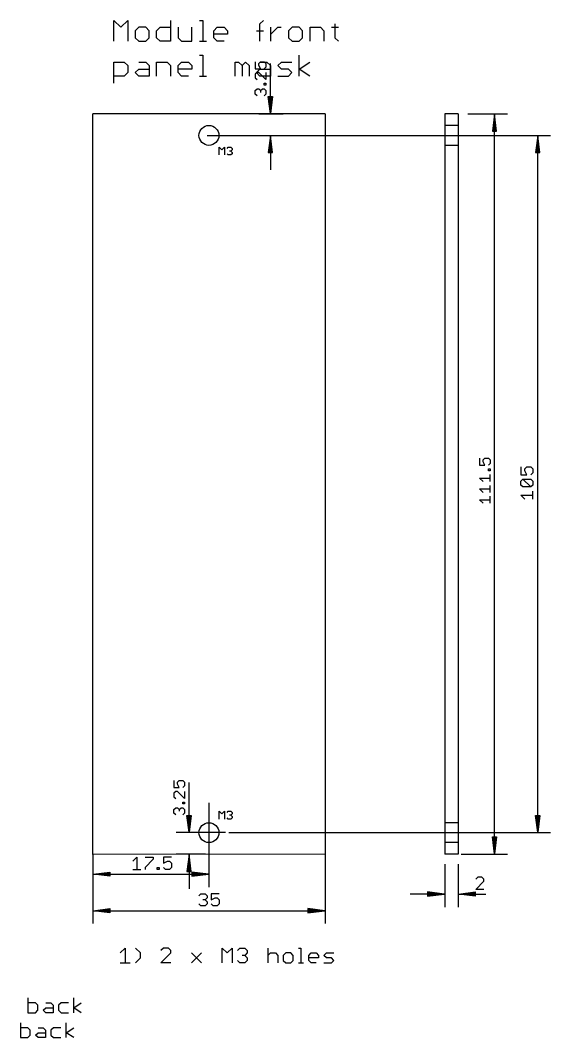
# Model space of a CAD drawing. Extents: x -17 to 281, y -45 to 126.
# Drawn here: x 201.1 to 280.9, y -27.6 to 125.6 of the extents above; entities that cross this region are included whole.
import ezdxf

# ---------------------------------------------------------------- set-up
doc = ezdxf.new("R2010")
doc.units = 0
doc.header["$MEASUREMENT"] = 0
for name, color, linetype, true_color in [('114', 253, 'CONTINUOUS', 0xadadad), ('20', 7, 'CONTINUOUS', 0xffffff), ('47', 140, 'CONTINUOUS', 0x00bfff)]:
    doc.layers.add(name, color=color, linetype=linetype, true_color=true_color)

msp = doc.modelspace()

# ---------------------------------------------------------------- linework, layer by layer
at = {"layer": '114'}
for p, q in [((215.1778, 122.4278), (215.1778, 125.5749)), ((215.1778, 125.5749), (216.2268, 124.5259)), ((216.2268, 124.5259), (217.2759, 125.5749)), ((217.2759, 125.5749), (217.2759, 122.4278)), ((218.9251, 124.5259), (218.4006, 124.0013)), ((219.9741, 124.5259), (218.9251, 124.5259)), ((220.4986, 124.0013), (219.9741, 124.5259)), ((221.6233, 124.0013), (222.1478, 124.5259)), ((222.1478, 124.5259), (223.7214, 124.5259)), ((223.7214, 125.5749), (223.7214, 122.4278)), ((224.8461, 124.5259), (224.8461, 122.9523)), ((226.9441, 122.4278), (226.9441, 124.5259)), ((228.0688, 125.5749), (228.5933, 125.5749)), ((228.5933, 125.5749), (228.5933, 122.4278)), ((230.2173, 124.0013), (230.7418, 124.5259)), ((230.7418, 124.5259), (231.7909, 124.5259)), ((231.7909, 124.5259), (232.3154, 124.0013)), ((237.1873, 125.0504), (237.7118, 125.5749)), ((237.1873, 122.4278), (237.1873, 125.0504)), ((238.8113, 122.4278), (238.8113, 124.5259)), ((238.8113, 123.4768), (239.8603, 124.5259)), ((239.8603, 124.5259), (240.3849, 124.5259)), ((242.0215, 124.5259), (241.4969, 124.0013)), ((243.0705, 124.5259), (242.0215, 124.5259)), ((243.595, 124.0013), (243.0705, 124.5259)), ((244.7197, 122.4278), (244.7197, 124.5259)), ((244.7197, 124.5259), (246.2932, 124.5259)), ((246.2932, 124.5259), (246.8178, 124.0013)), ((247.9425, 124.5259), (248.9915, 124.5259)), ((248.467, 125.0504), (248.467, 122.9523)), ((218.4006, 124.0013), (218.4006, 122.9523)), ((218.4006, 122.9523), (218.9251, 122.4278)), ((219.9741, 122.4278), (220.4986, 122.9523)), ((220.4986, 122.9523), (220.4986, 124.0013)), ((221.6233, 122.9523), (221.6233, 124.0013)), ((222.1478, 122.4278), (221.6233, 122.9523)), ((224.8461, 122.9523), (225.3706, 122.4278)), ((230.2173, 122.9523), (230.2173, 124.0013)), ((232.3154, 123.4768), (230.2173, 123.4768)), ((230.7418, 122.4278), (230.2173, 122.9523)), ((232.3154, 124.0013), (232.3154, 123.4768)), ((236.6628, 124.0013), (237.7118, 124.0013)), ((241.4969, 124.0013), (241.4969, 122.9523)), ((241.4969, 122.9523), (242.0215, 122.4278)), ((243.0705, 122.4278), (243.595, 122.9523)), ((243.595, 122.9523), (243.595, 124.0013)), ((246.8178, 124.0013), (246.8178, 122.4278)), ((248.467, 122.9523), (248.9915, 122.4278)), ((218.9251, 122.4278), (219.9741, 122.4278)), ((223.7214, 122.4278), (222.1478, 122.4278)), ((225.3706, 122.4278), (226.9441, 122.4278)), ((228.0688, 122.4278), (229.1178, 122.4278)), ((231.7909, 122.4278), (230.7418, 122.4278)), ((242.0215, 122.4278), (243.0705, 122.4278)), ((228.0688, 120.3249), (228.5933, 120.3249)), ((228.5933, 120.3249), (228.5933, 117.1778)), ((243.1083, 117.1778), (243.1083, 120.3249)), ((215.1778, 116.1288), (215.1778, 119.2759)), ((215.1778, 119.2759), (216.7513, 119.2759)), ((216.7513, 119.2759), (217.2759, 118.7513)), ((217.2759, 118.7513), (217.2759, 117.7023)), ((218.4006, 117.7023), (218.9251, 118.2268)), ((218.9251, 119.2759), (219.9741, 119.2759)), ((218.9251, 118.2268), (220.4986, 118.2268)), ((219.9741, 119.2759), (220.4986, 118.7513)), ((220.4986, 118.7513), (220.4986, 117.1778)), ((221.6233, 117.1778), (221.6233, 119.2759)), ((221.6233, 119.2759), (223.1969, 119.2759)), ((223.1969, 119.2759), (223.7214, 118.7513)), ((223.7214, 118.7513), (223.7214, 117.1778)), ((224.8461, 118.7513), (225.3706, 119.2759)), ((224.8461, 117.7023), (224.8461, 118.7513)), ((226.9441, 118.2268), (224.8461, 118.2268)), ((225.3706, 119.2759), (226.4196, 119.2759)), ((226.4196, 119.2759), (226.9441, 118.7513)), ((226.9441, 118.7513), (226.9441, 118.2268)), ((233.4401, 117.1778), (233.4401, 119.2759)), ((233.4401, 119.2759), (233.9646, 119.2759)), ((233.9646, 119.2759), (234.4891, 118.7513)), ((234.4891, 118.7513), (235.0136, 119.2759)), ((234.4891, 118.7513), (234.4891, 117.1778)), ((235.0136, 119.2759), (235.5381, 118.7513)), ((235.5381, 118.7513), (235.5381, 117.1778)), ((236.6628, 117.7023), (237.1873, 118.2268)), ((237.1873, 119.2759), (238.2364, 119.2759)), ((237.1873, 118.2268), (238.7609, 118.2268)), ((238.2364, 119.2759), (238.7609, 118.7513)), ((238.7609, 118.7513), (238.7609, 117.1778)), ((239.8856, 118.7513), (240.4101, 119.2759)), ((240.4101, 118.2268), (239.8856, 118.7513)), ((240.4101, 119.2759), (241.9836, 119.2759)), ((241.4591, 118.2268), (240.4101, 118.2268)), ((241.9836, 117.7023), (241.4591, 118.2268)), ((243.1083, 118.2268), (244.6819, 119.2759)), ((244.6819, 117.1778), (243.1083, 118.2268)), ((216.7513, 117.1778), (215.1778, 117.1778)), ((217.2759, 117.7023), (216.7513, 117.1778)), ((218.9251, 117.1778), (218.4006, 117.7023)), ((220.4986, 117.1778), (218.9251, 117.1778)), ((225.3706, 117.1778), (224.8461, 117.7023)), ((226.4196, 117.1778), (225.3706, 117.1778)), ((228.0688, 117.1778), (229.1178, 117.1778)), ((237.1873, 117.1778), (236.6628, 117.7023)), ((238.7609, 117.1778), (237.1873, 117.1778)), ((239.8856, 117.1778), (241.4591, 117.1778)), ((241.4591, 117.1778), (241.9836, 117.7023)), ((216.127, -14.8744), (216.8763, -14.1251)), ((216.8763, -14.1251), (216.8763, -16.373)), ((219.1783, -14.8744), (218.429, -14.1251)), ((219.1783, -15.6237), (219.1783, -14.8744)), ((222.6402, -14.1251), (222.2656, -14.4997)), ((222.2656, -16.373), (223.7642, -14.8744)), ((223.3895, -14.1251), (222.6402, -14.1251)), ((223.7642, -14.4997), (223.3895, -14.1251)), ((223.7642, -14.8744), (223.7642, -14.4997)), ((226.8695, -14.8744), (228.3681, -16.373)), ((226.8695, -16.373), (228.3681, -14.8744)), ((231.4734, -16.373), (231.4734, -14.1251)), ((231.4734, -14.1251), (232.2227, -14.8744)), ((232.2227, -14.8744), (232.9721, -14.1251)), ((232.9721, -14.1251), (232.9721, -16.373)), ((233.7754, -14.4997), (234.1501, -14.1251)), ((234.1501, -14.1251), (234.8994, -14.1251)), ((234.8994, -15.249), (234.5247, -15.249)), ((234.8994, -14.1251), (235.274, -14.4997)), ((235.274, -14.8744), (234.8994, -15.249)), ((234.8994, -15.249), (235.274, -15.6237)), ((235.274, -14.4997), (235.274, -14.8744)), ((238.3793, -14.1251), (238.3793, -16.373)), ((238.3793, -15.249), (238.754, -14.8744)), ((238.754, -14.8744), (239.5033, -14.8744)), ((239.5033, -14.8744), (239.8779, -15.249)), ((239.8779, -15.249), (239.8779, -16.373)), ((241.056, -14.8744), (240.6813, -15.249)), ((240.6813, -15.249), (240.6813, -15.9983)), ((241.8053, -14.8744), (241.056, -14.8744)), ((242.1799, -15.249), (241.8053, -14.8744)), ((242.1799, -15.9983), (242.1799, -15.249)), ((242.9833, -14.1251), (243.3579, -14.1251)), ((243.3579, -14.1251), (243.3579, -16.373)), ((244.5179, -15.249), (244.8926, -14.8744)), ((244.5179, -15.9983), (244.5179, -15.249)), ((244.8926, -14.8744), (245.6419, -14.8744)), ((245.6419, -14.8744), (246.0165, -15.249)), ((246.0165, -15.249), (246.0165, -15.6237)), ((246.8199, -15.249), (247.1945, -14.8744)), ((247.1945, -15.6237), (246.8199, -15.249)), ((247.1945, -14.8744), (248.3185, -14.8744)), ((216.127, -16.373), (217.6256, -16.373)), ((218.429, -16.373), (219.1783, -15.6237)), ((223.7642, -16.373), (222.2656, -16.373)), ((234.1501, -16.373), (233.7754, -15.9983)), ((234.8994, -16.373), (234.1501, -16.373)), ((235.274, -15.9983), (234.8994, -16.373)), ((235.274, -15.6237), (235.274, -15.9983)), ((240.6813, -15.9983), (241.056, -16.373)), ((241.056, -16.373), (241.8053, -16.373)), ((241.8053, -16.373), (242.1799, -15.9983)), ((242.9833, -16.373), (243.7326, -16.373)), ((246.0165, -15.6237), (244.5179, -15.6237)), ((244.8926, -16.373), (244.5179, -15.9983)), ((245.6419, -16.373), (244.8926, -16.373)), ((246.8199, -16.373), (247.9438, -16.373)), ((247.9438, -15.6237), (247.1945, -15.6237)), ((248.3185, -15.9983), (247.9438, -15.6237)), ((247.9438, -16.373), (248.3185, -15.9983)), ((202.2553, -21.6251), (202.2553, -23.873)), ((203.3792, -22.3744), (202.2553, -22.3744)), ((203.7539, -22.749), (203.3792, -22.3744)), ((203.7539, -23.4983), (203.7539, -22.749)), ((204.9319, -22.3744), (205.6812, -22.3744)), ((205.6812, -22.3744), (206.0558, -22.749)), ((206.0558, -22.749), (206.0558, -23.873)), ((207.2338, -22.3744), (206.8592, -22.749)), ((206.8592, -22.749), (206.8592, -23.4983)), ((208.3578, -22.3744), (207.2338, -22.3744)), ((209.1612, -23.873), (209.1612, -21.6251)), ((209.1612, -23.1237), (210.2851, -22.3744)), ((202.2553, -23.873), (203.3792, -23.873)), ((203.3792, -23.873), (203.7539, -23.4983)), ((204.5572, -23.4983), (204.9319, -23.1237)), ((204.9319, -23.873), (204.5572, -23.4983)), ((204.9319, -23.1237), (206.0558, -23.1237)), ((206.0558, -23.873), (204.9319, -23.873)), ((206.8592, -23.4983), (207.2338, -23.873)), ((207.2338, -23.873), (208.3578, -23.873)), ((210.2851, -23.873), (209.1612, -23.1237)), ((201.1043, -25.3751), (201.1043, -27.623)), ((208.0102, -27.623), (208.0102, -25.3751)), ((202.2282, -26.1244), (201.1043, -26.1244)), ((202.6029, -26.499), (202.2282, -26.1244)), ((202.2282, -27.623), (202.6029, -27.2483)), ((202.6029, -27.2483), (202.6029, -26.499)), ((203.4062, -27.2483), (203.7809, -26.8737)), ((203.7809, -27.623), (203.4062, -27.2483)), ((203.7809, -26.1244), (204.5302, -26.1244)), ((203.7809, -26.8737), (204.9049, -26.8737)), ((204.5302, -26.1244), (204.9049, -26.499)), ((204.9049, -26.499), (204.9049, -27.623)), ((206.0829, -26.1244), (205.7082, -26.499)), ((205.7082, -26.499), (205.7082, -27.2483)), ((205.7082, -27.2483), (206.0829, -27.623)), ((207.2068, -26.1244), (206.0829, -26.1244)), ((208.0102, -26.8737), (209.1341, -26.1244)), ((209.1341, -27.623), (208.0102, -26.8737)), ((201.1043, -27.623), (202.2282, -27.623)), ((204.9049, -27.623), (203.7809, -27.623)), ((206.0829, -27.623), (207.2068, -27.623))]:
    msp.add_line(p, q, dxfattribs=at)
at = {"layer": '20'}
for p, q in [((212, -0.05), (212, 111.5)), ((247, 111.5), (212, 111.5)), ((247, 111.5), (247, 0)), ((265, 111.5), (265, 109.75)), ((267, 111.5), (265, 111.5)), ((267, 111.5), (267, 109.75)), ((265, 109.75), (265, 106.75)), ((267, 109.75), (265, 109.75)), ((267, 109.75), (267, 106.75)), ((265, 106.75), (265, 4.75)), ((267, 106.75), (265, 106.75)), ((267, 106.75), (267, 4.75)), ((265, 4.75), (265, 1.75)), ((267, 4.75), (265, 4.75)), ((267, 4.75), (267, 1.75)), ((265, 1.75), (265, 0)), ((267, 1.75), (265, 1.75)), ((267, 1.75), (267, 0)), ((247, 0), (212, -0.05)), ((267, 0), (265, 0))]:
    msp.add_line(p, q, dxfattribs=at)
for centre in [(229.5, 108.25), (229.5, 3.25)]:
    msp.add_circle(centre, 1.5, dxfattribs=at)
at = {"layer": '47'}
for p, q in [((236.485, 119.3495), (236.485, 118.2818)), ((236.485, 118.2818), (237.2858, 118.2818)), ((237.0189, 119.0826), (237.2858, 119.3495)), ((237.0189, 118.8156), (237.0189, 119.0826)), ((237.2858, 118.2818), (237.0189, 118.8156)), ((237.2858, 119.3495), (237.8197, 119.3495)), ((237.8197, 119.3495), (238.0866, 119.0826)), ((238.0866, 118.5487), (237.8197, 118.2818)), ((238.0866, 119.0826), (238.0866, 118.5487)), ((238.75, 111.565), (238.75, 119.0539)), ((236.752, 117.7123), (236.485, 117.4454)), ((236.485, 117.4454), (236.485, 116.9116)), ((236.485, 116.9116), (236.752, 116.6446)), ((237.0189, 117.7123), (236.752, 117.7123)), ((238.0866, 116.6446), (237.0189, 117.7123)), ((238.0866, 117.7123), (238.0866, 116.6446)), ((236.485, 114.9897), (236.752, 115.2566)), ((236.485, 114.4558), (236.485, 114.9897)), ((236.752, 115.2566), (237.0189, 115.2566)), ((237.0189, 115.2566), (237.2858, 114.9897)), ((237.2858, 114.9897), (237.5527, 115.2566)), ((237.2858, 114.9897), (237.2858, 114.7228)), ((237.5527, 115.2566), (237.8197, 115.2566)), ((237.8197, 115.8261), (237.8197, 116.093)), ((237.8197, 116.093), (238.0866, 116.093)), ((238.0866, 115.8261), (237.8197, 115.8261)), ((237.8197, 115.2566), (238.0866, 114.9897)), ((238.0866, 116.093), (238.0866, 115.8261)), ((238.0866, 114.9897), (238.0866, 114.4558)), ((236.752, 114.1889), (236.485, 114.4558)), ((238.0866, 114.4558), (237.8197, 114.1889)), ((238.75, 111.565), (238.4308, 114.1)), ((238.4308, 114.1), (239.0692, 114.1)), ((238.75, 111.565), (238.49, 114.1)), ((238.75, 111.565), (238.62, 114.1)), ((239.0692, 114.1), (238.75, 111.565)), ((238.88, 114.1), (238.75, 111.565)), ((239.01, 114.1), (238.75, 111.565)), ((237, 111.5), (240.7, 111.5)), ((268.5, 111.5), (274.45, 111.5)), ((272.5, 111.435), (272.1808, 108.9)), ((272.5, 111.435), (272.24, 108.9)), ((272.5, 111.435), (272.37, 108.9)), ((272.5, 0.065), (272.5, 111.435)), ((272.8192, 108.9), (272.5, 111.435)), ((272.63, 108.9), (272.5, 111.435)), ((272.76, 108.9), (272.5, 111.435)), ((272.1808, 108.9), (272.8192, 108.9)), ((229.25, 108.25), (240.7, 108.25)), ((232.25, 108.25), (280.95, 108.25)), ((238.75, 108.185), (238.4308, 105.65)), ((238.75, 108.185), (238.49, 105.65)), ((238.75, 108.185), (238.62, 105.65)), ((238.75, 108.185), (238.75, 103.05)), ((239.0692, 105.65), (238.75, 108.185)), ((238.88, 105.65), (238.75, 108.185)), ((239.01, 105.65), (238.75, 108.185)), ((279, 108.185), (278.6808, 105.65)), ((279, 108.185), (278.74, 105.65)), ((279, 108.185), (278.87, 105.65)), ((279, 3.315), (279, 108.185)), ((279.3192, 105.65), (279, 108.185)), ((279.13, 105.65), (279, 108.185)), ((279.26, 105.65), (279, 108.185)), ((231.0508, 105.3008), (231.0508, 106.4702)), ((231.0508, 106.4702), (231.4406, 106.0804)), ((231.4406, 106.0804), (231.8304, 106.4702)), ((231.8304, 106.4702), (231.8304, 105.3008)), ((232.2202, 106.2753), (232.4151, 106.4702)), ((232.4151, 106.4702), (232.8049, 106.4702)), ((232.8049, 105.8855), (232.61, 105.8855)), ((232.8049, 106.4702), (232.9998, 106.2753)), ((232.9998, 106.0804), (232.8049, 105.8855)), ((232.8049, 105.8855), (232.9998, 105.6906)), ((232.9998, 106.2753), (232.9998, 106.0804)), ((232.4151, 105.3008), (232.2202, 105.4957)), ((232.8049, 105.3008), (232.4151, 105.3008)), ((232.9998, 105.4957), (232.8049, 105.3008)), ((232.9998, 105.6906), (232.9998, 105.4957)), ((238.4308, 105.65), (239.0692, 105.65)), ((278.6808, 105.65), (279.3192, 105.65)), ((270.235, 59.642), (270.235, 58.5743)), ((270.235, 58.5743), (271.0358, 58.5743)), ((270.7689, 59.3751), (271.0358, 59.642)), ((270.7689, 59.1082), (270.7689, 59.3751)), ((271.0358, 58.5743), (270.7689, 59.1082)), ((271.0358, 59.642), (271.5697, 59.642)), ((271.5697, 59.642), (271.8366, 59.3751)), ((271.8366, 58.8412), (271.5697, 58.5743)), ((271.8366, 59.3751), (271.8366, 58.8412)), ((276.4701, 58.3415), (276.4701, 57.1426)), ((277.0695, 58.0418), (277.3692, 58.3415)), ((277.3692, 58.3415), (277.9687, 58.3415)), ((277.9687, 58.3415), (278.2684, 58.0418)), ((271.5697, 57.7557), (271.5697, 58.0227)), ((271.5697, 58.0227), (271.8366, 58.0227)), ((271.8366, 57.7557), (271.5697, 57.7557)), ((271.8366, 58.0227), (271.8366, 57.7557)), ((271.8366, 56.1186), (271.8366, 57.1863)), ((276.4701, 57.1426), (277.3692, 57.1426)), ((277.0695, 57.7421), (277.0695, 58.0418)), ((277.3692, 57.1426), (277.0695, 57.7421)), ((278.2684, 57.4423), (277.9687, 57.1426)), ((278.2684, 58.0418), (278.2684, 57.4423)), ((270.7689, 56.1186), (270.235, 56.6524)), ((270.235, 56.6524), (271.8366, 56.6524)), ((271.8366, 54.4814), (271.8366, 55.5491)), ((276.4701, 56.2002), (276.7698, 56.4999)), ((276.4701, 55.6008), (276.4701, 56.2002)), ((276.7698, 55.301), (276.4701, 55.6008)), ((276.7698, 56.4999), (277.9687, 56.4999)), ((277.9687, 55.301), (276.7698, 56.4999)), ((277.9687, 55.301), (276.7698, 55.301)), ((277.9687, 56.4999), (278.2684, 56.2002)), ((278.2684, 55.6008), (277.9687, 55.301)), ((278.2684, 56.2002), (278.2684, 55.6008)), ((270.7689, 54.4814), (270.235, 55.0153)), ((270.235, 55.0153), (271.8366, 55.0153)), ((271.8366, 52.8443), (271.8366, 53.912)), ((277.0695, 53.4595), (276.4701, 54.0589)), ((276.4701, 54.0589), (278.2684, 54.0589)), ((278.2684, 53.4595), (278.2684, 54.6584)), ((270.7689, 52.8443), (270.235, 53.3781)), ((270.235, 53.3781), (271.8366, 53.3781)), ((224.235, 11.0995), (224.235, 10.0318)), ((224.7689, 10.8326), (225.0358, 11.0995)), ((224.7689, 10.5656), (224.7689, 10.8326)), ((225.0358, 11.0995), (225.5697, 11.0995)), ((225.5697, 11.0995), (225.8366, 10.8326)), ((225.8366, 10.8326), (225.8366, 10.2987)), ((226.5, 3.315), (226.5, 10.8039)), ((224.235, 10.0318), (225.0358, 10.0318)), ((224.502, 9.4623), (224.235, 9.1954)), ((224.235, 9.1954), (224.235, 8.6616)), ((224.7689, 9.4623), (224.502, 9.4623)), ((225.0358, 10.0318), (224.7689, 10.5656)), ((225.8366, 8.3946), (224.7689, 9.4623)), ((225.8366, 10.2987), (225.5697, 10.0318)), ((225.8366, 9.4623), (225.8366, 8.3946)), ((224.235, 8.6616), (224.502, 8.3946)), ((225.5697, 7.5761), (225.5697, 7.843)), ((225.5697, 7.843), (225.8366, 7.843)), ((225.8366, 7.843), (225.8366, 7.5761)), ((229.5, 7.75), (229.5, -4.95)), ((224.235, 6.7397), (224.502, 7.0066)), ((224.235, 6.2058), (224.235, 6.7397)), ((224.502, 5.9389), (224.235, 6.2058)), ((224.502, 7.0066), (224.7689, 7.0066)), ((224.7689, 7.0066), (225.0358, 6.7397)), ((225.0358, 6.7397), (225.3027, 7.0066)), ((225.0358, 6.7397), (225.0358, 6.4728)), ((225.3027, 7.0066), (225.5697, 7.0066)), ((225.8366, 7.5761), (225.5697, 7.5761)), ((225.5697, 7.0066), (225.8366, 6.7397)), ((225.8366, 6.2058), (225.5697, 5.9389)), ((225.8366, 6.7397), (225.8366, 6.2058)), ((231.0508, 5.3008), (231.0508, 6.4702)), ((231.0508, 6.4702), (231.4406, 6.0804)), ((231.4406, 6.0804), (231.8304, 6.4702)), ((231.8304, 6.4702), (231.8304, 5.3008)), ((232.2202, 6.2753), (232.4151, 6.4702)), ((232.4151, 6.4702), (232.8049, 6.4702)), ((232.8049, 6.4702), (232.9998, 6.2753)), ((232.9998, 6.2753), (232.9998, 6.0804)), ((226.5, 3.315), (226.1808, 5.85)), ((226.1808, 5.85), (226.8192, 5.85)), ((226.5, 3.315), (226.24, 5.85)), ((226.5, 3.315), (226.37, 5.85)), ((226.8192, 5.85), (226.5, 3.315)), ((226.63, 5.85), (226.5, 3.315)), ((226.76, 5.85), (226.5, 3.315)), ((232.4151, 5.3008), (232.2202, 5.4957)), ((232.8049, 5.3008), (232.4151, 5.3008)), ((232.8049, 5.8855), (232.61, 5.8855)), ((232.9998, 6.0804), (232.8049, 5.8855)), ((232.8049, 5.8855), (232.9998, 5.6906)), ((232.9998, 5.4957), (232.8049, 5.3008)), ((232.9998, 5.6906), (232.9998, 5.4957)), ((279, 3.315), (278.6808, 5.85)), ((278.6808, 5.85), (279.3192, 5.85)), ((279, 3.315), (278.74, 5.85)), ((279, 3.315), (278.87, 5.85)), ((279.3192, 5.85), (279, 3.315)), ((279.13, 5.85), (279, 3.315)), ((279.26, 5.85), (279, 3.315)), ((232, 3.25), (224.55, 3.25)), ((232.5, 3.25), (280.95, 3.25)), ((272.5, 0.065), (272.1808, 2.6)), ((272.1808, 2.6), (272.8192, 2.6)), ((272.5, 0.065), (272.24, 2.6)), ((272.5, 0.065), (272.37, 2.6)), ((272.8192, 2.6), (272.5, 0.065)), ((272.63, 2.6), (272.5, 0.065)), ((272.76, 2.6), (272.5, 0.065)), ((212, 0), (212, -10.45)), ((229, 0), (224.55, 0)), ((247, 0), (247, -10.45)), ((267.5, 0), (274.45, 0)), ((212, -0.75), (212, -4.95)), ((218.0369, -1.061), (218.6533, -0.4446)), ((218.6533, -0.4446), (218.6533, -2.2938)), ((219.8784, -0.4446), (221.1112, -0.4446)), ((221.1112, -0.7528), (219.8784, -1.9856)), ((221.1112, -0.4446), (221.1112, -0.7528)), ((223.8736, -0.4446), (222.6408, -0.4446)), ((222.6408, -0.4446), (222.6408, -1.3692)), ((222.6408, -1.3692), (223.2572, -1.061)), ((223.2572, -1.061), (223.5654, -1.061)), ((223.5654, -1.061), (223.8736, -1.3692)), ((223.8736, -1.3692), (223.8736, -1.9856)), ((226.5, -0.065), (226.1808, -2.6)), ((226.5, -0.065), (226.24, -2.6)), ((226.5, -0.065), (226.37, -2.6)), ((226.5, -0.065), (226.5, -5.2)), ((226.8192, -2.6), (226.5, -0.065)), ((226.63, -2.6), (226.5, -0.065)), ((226.76, -2.6), (226.5, -0.065)), ((265, -1.5), (265, -7.95)), ((267, -1.5), (267, -7.95)), ((212.065, -3), (214.6, -2.6808)), ((212.065, -3), (214.6, -2.74)), ((212.065, -3), (214.6, -2.87)), ((212.065, -3), (229.435, -3)), ((214.6, -3.3192), (212.065, -3)), ((214.6, -3.13), (212.065, -3)), ((214.6, -3.26), (212.065, -3)), ((214.6, -2.6808), (214.6, -3.3192)), ((218.0369, -2.2938), (219.2697, -2.2938)), ((219.8784, -1.9856), (219.8784, -2.2938)), ((221.72, -2.2938), (221.72, -1.9856)), ((221.72, -1.9856), (222.0282, -1.9856)), ((222.0282, -2.2938), (221.72, -2.2938)), ((222.0282, -1.9856), (222.0282, -2.2938)), ((222.949, -2.2938), (222.6408, -1.9856)), ((223.5654, -2.2938), (222.949, -2.2938)), ((223.8736, -1.9856), (223.5654, -2.2938)), ((226.1808, -2.6), (226.8192, -2.6)), ((229.435, -3), (226.9, -2.6808)), ((226.9, -2.6808), (226.9, -3.3192)), ((229.435, -3), (226.9, -2.74)), ((229.435, -3), (226.9, -2.87)), ((226.9, -3.3192), (229.435, -3)), ((226.9, -3.13), (229.435, -3)), ((226.9, -3.26), (229.435, -3)), ((269.9844, -3.4446), (269.6762, -3.7528)), ((269.6762, -5.2938), (270.909, -4.061)), ((270.6008, -3.4446), (269.9844, -3.4446)), ((270.909, -3.7528), (270.6008, -3.4446)), ((270.909, -4.061), (270.909, -3.7528)), ((227.9829, -6.2528), (228.2911, -5.9446)), ((228.2911, -5.9446), (228.9075, -5.9446)), ((228.9075, -5.9446), (229.2157, -6.2528)), ((231.0573, -5.9446), (229.8245, -5.9446)), ((229.8245, -5.9446), (229.8245, -6.8692)), ((264.935, -6), (259.8, -6)), ((264.935, -6), (262.4, -5.6808)), ((262.4, -5.6808), (262.4, -6.3192)), ((264.935, -6), (262.4, -5.74)), ((264.935, -6), (262.4, -5.87)), ((262.4, -6.3192), (264.935, -6)), ((262.4, -6.13), (264.935, -6)), ((262.4, -6.26), (264.935, -6)), ((267.065, -6), (269.6, -5.6808)), ((267.065, -6), (269.6, -5.74)), ((267.065, -6), (269.6, -5.87)), ((267.065, -6), (271.1977, -6)), ((269.6, -6.3192), (267.065, -6)), ((269.6, -6.13), (267.065, -6)), ((269.6, -6.26), (267.065, -6)), ((269.6, -5.6808), (269.6, -6.3192)), ((270.909, -5.2938), (269.6762, -5.2938)), ((228.2911, -7.7938), (227.9829, -7.4856)), ((228.9075, -6.8692), (228.5993, -6.8692)), ((229.2157, -6.561), (228.9075, -6.8692)), ((228.9075, -6.8692), (229.2157, -7.1774)), ((229.2157, -7.4856), (228.9075, -7.7938)), ((229.2157, -6.2528), (229.2157, -6.561)), ((229.2157, -7.1774), (229.2157, -7.4856)), ((229.8245, -6.8692), (230.4409, -6.561)), ((230.1327, -7.7938), (229.8245, -7.4856)), ((230.4409, -6.561), (230.7491, -6.561)), ((230.7491, -6.561), (231.0573, -6.8692)), ((231.0573, -7.4856), (230.7491, -7.7938)), ((231.0573, -6.8692), (231.0573, -7.4856)), ((212.065, -8.5), (214.6, -8.1808)), ((212.065, -8.5), (214.6, -8.24)), ((212.065, -8.5), (214.6, -8.37)), ((212.065, -8.5), (246.935, -8.5)), ((214.6, -8.8192), (212.065, -8.5)), ((214.6, -8.63), (212.065, -8.5)), ((214.6, -8.76), (212.065, -8.5)), ((214.6, -8.1808), (214.6, -8.8192)), ((228.9075, -7.7938), (228.2911, -7.7938)), ((230.7491, -7.7938), (230.1327, -7.7938)), ((246.935, -8.5), (244.4, -8.1808)), ((244.4, -8.1808), (244.4, -8.8192)), ((246.935, -8.5), (244.4, -8.24)), ((246.935, -8.5), (244.4, -8.37)), ((244.4, -8.8192), (246.935, -8.5)), ((244.4, -8.63), (246.935, -8.5)), ((244.4, -8.76), (246.935, -8.5))]:
    msp.add_line(p, q, dxfattribs=at)

doc.saveas('drawing.dxf')
